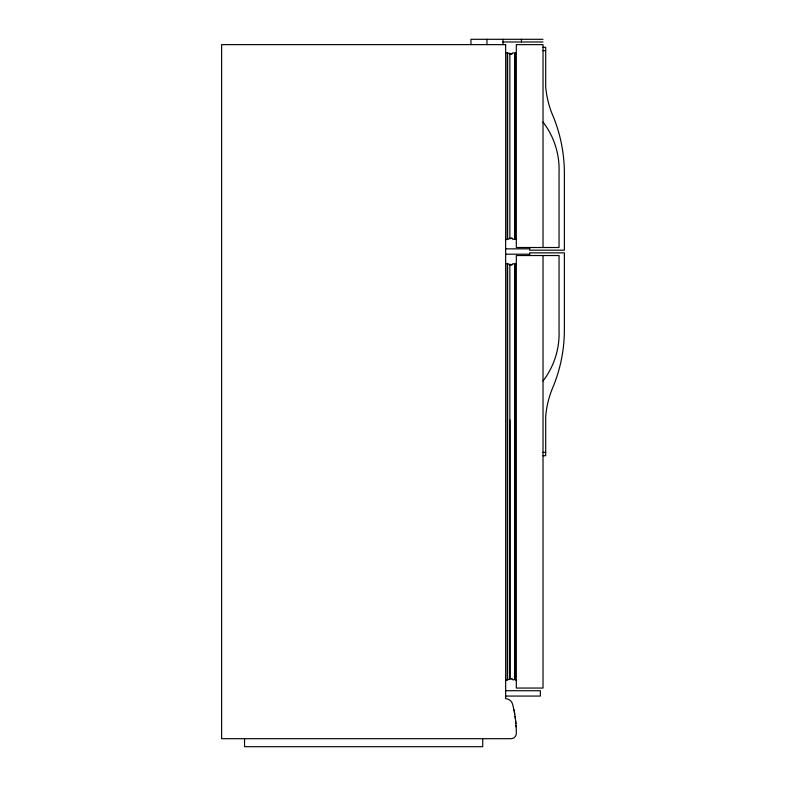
<?xml version="1.0" encoding="UTF-8"?>
<svg xmlns="http://www.w3.org/2000/svg" width="786" height="786" viewBox="0 0 786 786"><rect width="100%" height="100%" fill="white"/><g stroke="black" fill="none" stroke-linecap="round" stroke-linejoin="round"><path stroke-width="1.18" d="M509.849 54.391L509.122 53.045L507.628 53.399L507.628 238.757L507.225 239.504L505.653 239.504M505.653 680.047L507.225 680.047L507.628 679.291L507.628 264.283L508.807 263.841L509.849 265.275L510.586 264.342L511.774 265.049M509.859 54.067L509.859 238.089L508.807 239.199L507.628 238.757M509.859 264.951L509.859 678.623L509.122 679.644L507.628 679.291M511.833 53.988L512.924 52.741L514.84 53.399L514.84 238.757L516.323 239.504M511.833 264.872L512.924 263.634L514.84 264.283L514.84 679.291L516.323 680.047M511.774 237.991L510.841 238.728L509.859 238.089M511.774 678.524L510.841 679.261L509.878 678.554L509.878 420.048M509.878 54.146L510.841 53.428L511.774 54.165M514.84 53.399L516.323 52.642M514.84 264.283L516.323 263.536M514.84 238.757L512.924 239.406L511.833 238.168M514.84 679.291L512.924 679.949L511.833 678.701M543.018 39.3L470.952 39.3L470.952 44.635M502.981 41.972L543.018 41.972M543.018 47.307L545.69 47.307L545.69 86.627A94.998 94.998 0 0 0 552.833 115.611L553.717 117.694A150.676 150.676 0 0 1 564.377 172.773L564.377 250.184L529.676 250.184L529.676 247.511M543.018 50.648L545.69 50.648M505.653 52.642L507.225 52.642L507.628 53.399M505.653 248.848L529.676 248.848M505.653 254.192L529.676 254.192M505.653 263.536L507.225 263.536L507.628 264.283M543.018 452.392L545.69 452.392M543.018 455.733L545.69 455.733L545.69 416.413A94.998 94.998 0 0 1 552.833 387.429L553.717 385.346A150.676 150.676 0 0 0 564.377 330.267L564.377 252.856L529.676 252.856L529.676 255.529M505.653 690.717L540.355 690.717L540.355 696.062L505.653 696.062M513.857 709.63L514.113 710.868M514.388 712.322L514.722 714.228M515.076 716.449L515.41 718.826M515.685 721.204L515.891 723.415M516.038 725.321L516.137 726.785M543.018 247.511L543.018 44.635L516.323 44.635L516.323 247.511L559.043 247.511L559.043 172.773A78.03 78.03 0 0 0 543.018 122.056M543.018 255.529L543.018 688.055L516.323 688.055L516.323 255.529L559.043 255.529L559.043 330.267A78.03 78.03 0 0 1 543.018 380.984M521.462 39.3L521.462 41.972M515.243 52.642L515.243 239.504M515.243 263.536L515.243 680.047M507.225 52.642L507.225 239.504M507.225 263.536L507.225 680.047M502.981 39.3L502.981 44.635M486.966 39.3L486.966 44.635M482.722 738.693L482.722 746.7L244.544 746.7L244.544 738.693M505.653 44.635L221.623 44.635L221.623 738.693L510.988 738.693A5.335 5.335 0 0 0 516.323 733.358A115.454 115.454 0 0 0 512.61 704.295A7.555 7.555 0 0 0 505.653 698.646L505.653 44.635"/></g></svg>
